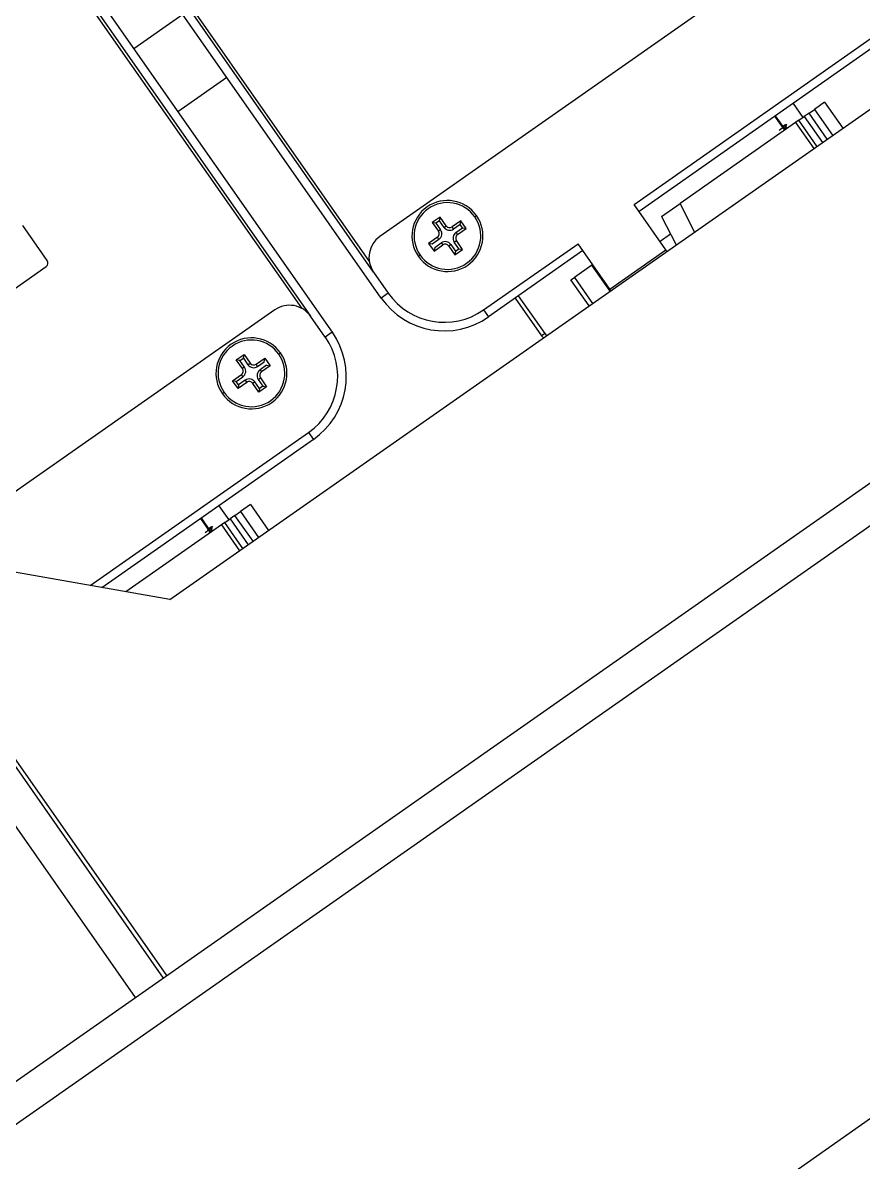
# Model space of a CAD drawing. Header units: millimetres. Extents: x 152904052 to 153933663, y 538271515 to 539240469.
# Drawn here: x 153465688.1 to 153465786.4, y 538578647.6 to 538578780.8 of the extents above; entities that cross this region are included whole.
import ezdxf

# ---------------------------------------------------------------- set-up
doc = ezdxf.new("R2010")
doc.units = ezdxf.units.MM
doc.layers.add('POWR', color=5, linetype='Continuous')

msp = doc.modelspace()

# ---------------------------------------------------------------- linework, layer by layer
at = {"layer": 'POWR', "color": 7}
for p, q in [((153465045.39, 538578202.63), (153467742.04, 538580090.84)), ((153465095.17, 538578168.15), (153467757.42, 538580032.27)), ((153465045.39, 538578202.63), (153466840.97, 538579459.91)), ((153465045.39, 538578202.63), (153466840.97, 538579459.91)), ((153465095.17, 538578168.15), (153466856.35, 538579401.34)), ((153465095.17, 538578168.15), (153466856.35, 538579401.34)), ((153465517.86, 538578935.7), (153465704.5, 538578669.15)), ((153465704.91, 538578669.44), (153465518.27, 538578935.99)), ((153465514.59, 538578933.41), (153465701.23, 538578666.86)), ((153465072.53, 538578226.64), (153465918.3, 538578818.86)), ((153465705.27, 538578713.39), (153465836.33, 538578805.16)), ((153465730.01, 538578748.66), (153465697.32, 538578795.35)), ((153465729.11, 538578751.69), (153465698.14, 538578795.93)), ((153465698.38, 538578796.1), (153465728.61, 538578752.94)), ((153465784.73, 538578794.3), (153465729.85, 538578755.87)), ((153465691.58, 538578791.34), (153465724.28, 538578744.65)), ((153465720.74, 538578747.43), (153465690.52, 538578790.59)), ((153465690.76, 538578790.77), (153465721.74, 538578746.53)), ((153465701.05, 538578777.82), (153465706.78, 538578781.84)), ((153465759.58, 538578759.6), (153465788.66, 538578779.97)), ((153465789.24, 538578779.15), (153465760.16, 538578758.78)), ((153465706.21, 538578770.45), (153465711.94, 538578774.47)), ((153465778.18, 538578771.4), (153465779.33, 538578769.76)), ((153465781.88, 538578771.55), (153465780.69, 538578770.72)), ((153465781.88, 538578771.55), (153465784, 538578768.52)), ((153465777.21, 538578768.28), (153465776.06, 538578769.92)), ((153465777.28, 538578768.33), (153465776.13, 538578769.97)), ((153465778.86, 538578769.44), (153465779.49, 538578769.88)), ((153465780.06, 538578770.28), (153465779.49, 538578769.88)), ((153465779.49, 538578769.88), (153465781.61, 538578766.85)), ((153465780.06, 538578770.28), (153465780.69, 538578770.72)), ((153465782.18, 538578767.25), (153465780.06, 538578770.28)), ((153465780.06, 538578770.28), (153465780.06, 538578770.28)), ((153465782.18, 538578767.25), (153465780.06, 538578770.28)), ((153465780.69, 538578770.72), (153465782.81, 538578767.69)), ((153465778.47, 538578769.17), (153465764.97, 538578759.72)), ((153465777.24, 538578768.91), (153465777.01, 538578768.72)), ((153465777.07, 538578768.79), (153465777.24, 538578768.91)), ((153465777.52, 538578768.5), (153465777.33, 538578768.5)), ((153465778.86, 538578769.44), (153465778.47, 538578769.17)), ((153465778.47, 538578769.17), (153465780.6, 538578766.14)), ((153465780.98, 538578766.41), (153465778.86, 538578769.44)), ((153465778.86, 538578769.44), (153465778.86, 538578769.44)), ((153465780.98, 538578766.41), (153465778.86, 538578769.44)), ((153465763.31, 538578754.28), (153465759.58, 538578759.6)), ((153465762.8, 538578758.2), (153465764.97, 538578759.72)), ((153465766.67, 538578756.39), (153465764.97, 538578759.72)), ((153465736.88, 538578758.11), (153465735.98, 538578757.48)), ((153465736.81, 538578757.69), (153465736.41, 538578757.41)), ((153465736.81, 538578757.69), (153465736.88, 538578758.11)), ((153465737.35, 538578756.91), (153465736.81, 538578757.69)), ((153465737.6, 538578757.09), (153465736.88, 538578758.11)), ((153465739.32, 538578757.68), (153465738.3, 538578756.97)), ((153465739.25, 538578757.26), (153465739.32, 538578757.68)), ((153465739.95, 538578756.78), (153465739.32, 538578757.68)), ((153465740.95, 538578758.15), (153465741.15, 538578758.29)), ((153465762.8, 538578758.2), (153465764.5, 538578754.87)), ((153465690.93, 538578753.04), (153465688.07, 538578757.14)), ((153465736.41, 538578757.41), (153465735.98, 538578757.48)), ((153465735.98, 538578757.48), (153465736.7, 538578756.46)), ((153465736.41, 538578757.41), (153465736.95, 538578756.63)), ((153465736.95, 538578756.63), (153465736.7, 538578756.46)), ((153465737.35, 538578756.91), (153465737.6, 538578757.09)), ((153465738.47, 538578756.72), (153465738.3, 538578756.97)), ((153465739.25, 538578757.26), (153465738.47, 538578756.72)), ((153465738.75, 538578756.32), (153465739.52, 538578756.86)), ((153465738.75, 538578756.32), (153465738.93, 538578756.07)), ((153465738.93, 538578756.07), (153465739.95, 538578756.78)), ((153465739.52, 538578756.86), (153465739.25, 538578757.26)), ((153465739.52, 538578756.86), (153465739.95, 538578756.78)), ((153465736.58, 538578755.76), (153465735.55, 538578755.05)), ((153465735.98, 538578754.97), (153465735.55, 538578755.05)), ((153465735.55, 538578755.05), (153465736.18, 538578754.14)), ((153465736.75, 538578755.51), (153465735.98, 538578754.97)), ((153465736.18, 538578754.14), (153465737.21, 538578754.86)), ((153465736.26, 538578754.57), (153465737.03, 538578755.11)), ((153465736.75, 538578755.51), (153465736.58, 538578755.76)), ((153465737.03, 538578755.11), (153465737.21, 538578754.86)), ((153465738.16, 538578754.91), (153465737.9, 538578754.74)), ((153465738.16, 538578754.91), (153465738.7, 538578754.14)), ((153465738.55, 538578755.19), (153465738.81, 538578755.37)), ((153465739.09, 538578754.42), (153465738.55, 538578755.19)), ((153465739.52, 538578754.35), (153465738.81, 538578755.37)), ((153465741.97, 538578747.27), (153465753.03, 538578755.01)), ((153465756.76, 538578749.69), (153465753.03, 538578755.01)), ((153465763.86, 538578756.13), (153465762.62, 538578755.26)), ((153465734.56, 538578753.68), (153465734.35, 538578753.53)), ((153465736.26, 538578754.57), (153465736.18, 538578754.14)), ((153465737.9, 538578754.74), (153465738.62, 538578753.71)), ((153465738.62, 538578753.71), (153465739.52, 538578754.35)), ((153465738.7, 538578754.14), (153465738.62, 538578753.71)), ((153465738.7, 538578754.14), (153465739.09, 538578754.42)), ((153465739.09, 538578754.42), (153465739.52, 538578754.35)), ((153465753.6, 538578754.2), (153465742.55, 538578746.45)), ((153465756.76, 538578749.69), (153465763.31, 538578754.28)), ((153465763.43, 538578754.12), (153465763.31, 538578754.28)), ((153465667.06, 538578735.71), (153465690.81, 538578752.34)), ((153465754.65, 538578752.49), (153465752.61, 538578751.06)), ((153465754.65, 538578752.49), (153465754.75, 538578752.56)), ((153465756.78, 538578749.46), (153465754.65, 538578752.49)), ((153465729.11, 538578751.69), (153465730.83, 538578749.24)), ((153465752.2, 538578750.77), (153465752.61, 538578751.06)), ((153465752.61, 538578751.06), (153465754.73, 538578748.02)), ((153465754.32, 538578747.74), (153465752.2, 538578750.77)), ((153465756.87, 538578749.53), (153465756.76, 538578749.69)), ((153465730.83, 538578749.24), (153465730.01, 538578748.66)), ((153465745.67, 538578748.64), (153465748.76, 538578744.22)), ((153465749.17, 538578744.51), (153465746.08, 538578748.93)), ((153465717.56, 538578747.27), (153465677.01, 538578718.88)), ((153465741.97, 538578747.27), (153465742.55, 538578746.45)), ((153465723.46, 538578744.07), (153465721.74, 538578746.53)), ((153465724.28, 538578744.65), (153465723.46, 538578744.07)), ((153465749.17, 538578744.51), (153465748.76, 538578744.22)), ((153465748.76, 538578744.22), (153465748.97, 538578743.99)), ((153465749.39, 538578744.29), (153465749.17, 538578744.51)), ((153465713.05, 538578741.42), (153465713.95, 538578742.05)), ((153465713.47, 538578741.35), (153465713.87, 538578741.63)), ((153465713.87, 538578741.63), (153465713.95, 538578742.05)), ((153465713.87, 538578741.63), (153465714.41, 538578740.85)), ((153465713.95, 538578742.05), (153465714.66, 538578741.03)), ((153465715.36, 538578740.91), (153465716.38, 538578741.62)), ((153465716.31, 538578741.2), (153465716.38, 538578741.62)), ((153465716.38, 538578741.62), (153465717.02, 538578740.72)), ((153465718.01, 538578742.09), (153465718.22, 538578742.23)), ((153465713.76, 538578740.4), (153465713.05, 538578741.42)), ((153465713.47, 538578741.35), (153465713.05, 538578741.42)), ((153465714.02, 538578740.57), (153465713.47, 538578741.35)), ((153465714.02, 538578740.57), (153465713.76, 538578740.4)), ((153465714.41, 538578740.85), (153465714.66, 538578741.03)), ((153465715.54, 538578740.66), (153465715.36, 538578740.91)), ((153465715.54, 538578740.66), (153465716.31, 538578741.2)), ((153465716.59, 538578740.8), (153465715.82, 538578740.26)), ((153465715.82, 538578740.26), (153465715.99, 538578740.01)), ((153465717.02, 538578740.72), (153465715.99, 538578740.01)), ((153465716.59, 538578740.8), (153465717.02, 538578740.72)), ((153465712.62, 538578738.99), (153465713.64, 538578739.7)), ((153465713.25, 538578738.08), (153465712.62, 538578738.99)), ((153465713.04, 538578738.91), (153465712.62, 538578738.99)), ((153465713.04, 538578738.91), (153465713.82, 538578739.45)), ((153465713.32, 538578738.51), (153465713.04, 538578738.91)), ((153465714.1, 538578739.05), (153465713.32, 538578738.51)), ((153465713.82, 538578739.45), (153465713.64, 538578739.7)), ((153465714.1, 538578739.05), (153465714.27, 538578738.8)), ((153465715.22, 538578738.85), (153465714.97, 538578738.68)), ((153465715.76, 538578738.08), (153465715.22, 538578738.85)), ((153465715.62, 538578739.13), (153465715.87, 538578739.31)), ((153465715.62, 538578739.13), (153465716.16, 538578738.36)), ((153465715.87, 538578739.31), (153465716.59, 538578738.29)), ((153465711.62, 538578737.62), (153465711.42, 538578737.47)), ((153465714.27, 538578738.8), (153465713.25, 538578738.08)), ((153465713.32, 538578738.51), (153465713.25, 538578738.08)), ((153465715.69, 538578737.65), (153465714.97, 538578738.68)), ((153465716.59, 538578738.29), (153465715.69, 538578737.65)), ((153465715.76, 538578738.08), (153465715.69, 538578737.65)), ((153465716.16, 538578738.36), (153465715.76, 538578738.08)), ((153465716.16, 538578738.36), (153465716.59, 538578738.29)), ((153465695.94, 538578715.04), (153465721.49, 538578732.93)), ((153465721.49, 538578732.93), (153465722.07, 538578732.11)), ((153465722.07, 538578732.11), (153465697.33, 538578714.79)), ((153465711.01, 538578724.37), (153465712.16, 538578722.73)), ((153465714.71, 538578724.52), (153465713.52, 538578723.68)), ((153465714.71, 538578724.52), (153465716.83, 538578721.49)), ((153465710.04, 538578721.25), (153465708.89, 538578722.89)), ((153465710.11, 538578721.3), (153465708.96, 538578722.94)), ((153465712.89, 538578723.24), (153465712.32, 538578722.84)), ((153465712.89, 538578723.24), (153465713.52, 538578723.68)), ((153465715.01, 538578720.21), (153465712.89, 538578723.24)), ((153465712.89, 538578723.24), (153465712.89, 538578723.24)), ((153465715.01, 538578720.21), (153465712.89, 538578723.24)), ((153465713.52, 538578723.68), (153465715.64, 538578720.65)), ((153465711.3, 538578722.13), (153465700.11, 538578714.3)), ((153465710.07, 538578721.88), (153465709.84, 538578721.68)), ((153465709.9, 538578721.76), (153465710.07, 538578721.88)), ((153465711.69, 538578722.4), (153465711.3, 538578722.13)), ((153465711.3, 538578722.13), (153465713.43, 538578719.1)), ((153465711.69, 538578722.4), (153465712.32, 538578722.84)), ((153465713.81, 538578719.37), (153465711.69, 538578722.4)), ((153465711.69, 538578722.4), (153465711.69, 538578722.4)), ((153465713.81, 538578719.37), (153465711.69, 538578722.4)), ((153465712.32, 538578722.84), (153465714.44, 538578719.81)), ((153465710.35, 538578721.47), (153465710.16, 538578721.47)), ((153465705.27, 538578713.39), (153465677.41, 538578718.3))]:
    msp.add_line(p, q, dxfattribs=at)
for centre, radius, start, end in [((153465737.75, 538578755.91), 4.15, 35, 215), ((153465737.75, 538578755.91), 3.9, 35, 215), ((153465737.75, 538578755.91), 4.15, 215, 35), ((153465737.75, 538578755.91), 3.9, 215, 35), ((153465736.29, 538578756.17), 0.5, 305, 35), ((153465736.29, 538578756.17), 0.807, 305, 35), ((153465738.01, 538578757.38), 0.807, 215, 305), ((153465738.01, 538578757.38), 0.5, 215, 305), ((153465739.21, 538578755.66), 0.807, 125, 215), ((153465731.57, 538578753.41), 3, 125, 215), ((153465737.49, 538578754.45), 0.807, 35, 125), ((153465737.49, 538578754.45), 0.5, 35, 125), ((153465739.21, 538578755.66), 0.5, 125, 215), ((153465690.52, 538578752.75), 0.5, 305, 35), ((153465737.38, 538578753.82), 9, 215, 305), ((153465737.38, 538578753.82), 8, 215, 305), ((153465719.28, 538578744.81), 3, 35, 125), ((153465716.91, 538578739.49), 9, 305, 35), ((153465714.82, 538578739.85), 4.15, 35, 215), ((153465714.82, 538578739.85), 3.9, 35, 215), ((153465716.91, 538578739.49), 8, 305, 35), ((153465714.82, 538578739.85), 4.15, 215, 35), ((153465714.82, 538578739.85), 3.9, 215, 35), ((153465713.35, 538578740.11), 0.5, 305, 35), ((153465713.35, 538578740.11), 0.807, 305, 35), ((153465715.07, 538578741.32), 0.807, 215, 305), ((153465715.07, 538578741.32), 0.5, 215, 305), ((153465716.28, 538578739.6), 0.807, 125, 215), ((153465714.56, 538578738.39), 0.807, 35, 125), ((153465714.56, 538578738.39), 0.5, 35, 125), ((153465716.28, 538578739.6), 0.5, 125, 215)]:
    msp.add_arc(centre, radius, start, end, dxfattribs=at)
for points, knots in [([(153465777.24, 538578768.91), (153465777.32, 538578768.95), (153465777.47, 538578769.02), (153465777.41, 538578768.93), (153465777.13, 538578768.68), (153465776.77, 538578768.39), (153465776.57, 538578768.23)], [0, 0, 0, 0, 0.240848, 0.476572, 0.721491, 1, 1, 1, 1]), ([(153465777.29, 538578768.57), (153465777.31, 538578768.64), (153465777.36, 538578768.77), (153465777.41, 538578768.91), (153465777.43, 538578768.98)], [0, 0, 0, 0, 0.499894, 1, 1, 1, 1]), ([(153465777.33, 538578768.5), (153465777.33, 538578768.5), (153465777.36, 538578768.51), (153465777.34, 538578768.49), (153465777.33, 538578768.47)], [0, 0, 0, 0, 0.234258, 1, 1, 1, 1]), ([(153465710.07, 538578721.88), (153465710.14, 538578721.92), (153465710.3, 538578721.99), (153465710.24, 538578721.9), (153465709.96, 538578721.65), (153465709.6, 538578721.36), (153465709.4, 538578721.2)], [0, 0, 0, 0, 0.240848, 0.476572, 0.721491, 1, 1, 1, 1]), ([(153465710.12, 538578721.54), (153465710.14, 538578721.6), (153465710.19, 538578721.74), (153465710.24, 538578721.88), (153465710.26, 538578721.94)], [0, 0, 0, 0, 0.499894, 1, 1, 1, 1]), ([(153465709.84, 538578721.32), (153465709.93, 538578721.37), (153465710.1, 538578721.46), (153465710.19, 538578721.49), (153465710.16, 538578721.45), (153465710.16, 538578721.44)], [0, 0, 0, 0, 0.402272, 0.802406, 1, 1, 1, 1])]:
    msp.add_open_spline(points, degree=3, knots=knots, dxfattribs=at)

doc.saveas('drawing.dxf')
